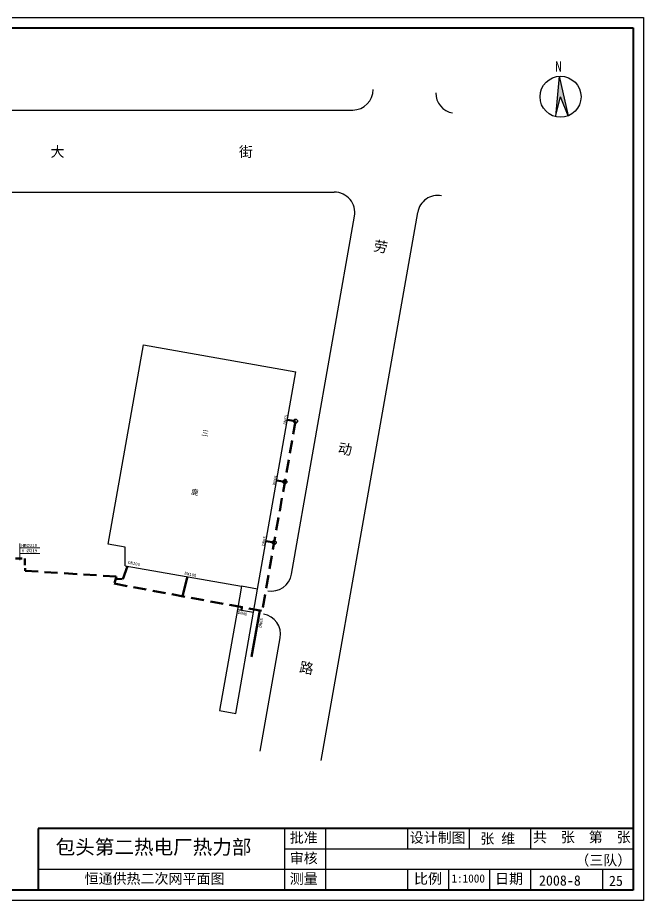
# Model space of a CAD drawing. Header units: millimetres. Extents: x 710 to 1314, y 285 to 715.
# Drawn here: x 1009.1 to 1314.2, y 285.3 to 715.3 of the extents above; entities that cross this region are included whole.
import ezdxf

# ---------------------------------------------------------------- set-up
doc = ezdxf.new("R2010")
doc.units = ezdxf.units.MM
doc.linetypes.add('DASHED2', pattern=[9.525, 6.35, -3.175])
doc.layers.add('标注', color=7, linetype='Continuous', lineweight=18)
doc.layers.add('管道', color=7, linetype='Continuous', lineweight=50)
doc.layers.add('边线', color=1, linetype='Continuous')

msp = doc.modelspace()

# ---------------------------------------------------------------- hatches: boundary and pattern name
msp.add_hatch(color=256).paths.add_polyline_path([(1273.15, 686.79), (1271.27, 667.14), (1273.79, 676.81), (1277.54, 667.54)])

# ---------------------------------------------------------------- linework, layer by layer
at = {"lineweight": 40}
for p, q in [((715.18, 710.35), (1309.18, 710.35)), ((1309.18, 710.35), (1309.18, 290.35)), ((1309.18, 320.35), (1019.18, 320.35)), ((1019.18, 320.35), (1019.18, 290.35)), ((1309.18, 290.35), (715.18, 290.35))]:
    msp.add_line(p, q, dxfattribs=at)
for p, q in [((1273.15, 686.79), (1271.27, 667.14)), ((1273.15, 686.79), (1277.54, 667.54)), ((1271.27, 667.14), (1273.79, 676.81)), ((1277.54, 667.54), (1273.79, 676.81)), ((795.82, 670.36), (1172.48, 670.36)), ((795.82, 630.36), (1163.51, 630.36)), ((1157.06, 353.48), (1204.15, 620.51)), ((1142.6, 444.23), (1173.36, 618.63)), ((1053.28, 458.83), (1070.41, 555.97)), ((1070.41, 555.97), (1144.76, 542.86)), ((1126.1, 436.99), (1144.76, 542.86)), ((1061.59, 457.36), (1053.28, 458.83)), ((1061.59, 448.36), (1061.59, 457.36)), ((1061.59, 448.36), (1118.22, 438.38)), ((1118.22, 438.38), (1116.22, 427.05)), ((1126.1, 436.99), (1118.22, 438.38)), ((1124.1, 425.66), (1126.1, 436.99)), ((1116.22, 427.05), (1107.54, 377.81)), ((1116.22, 427.05), (1124.1, 425.66)), ((1115.42, 376.42), (1124.1, 425.66)), ((1127.4, 358.02), (1137.13, 413.21)), ((1107.54, 377.81), (1115.42, 376.42)), ((1139.18, 320.35), (1139.18, 290.35)), ((1159.18, 320.35), (1159.18, 290.35)), ((1199.18, 320.35), (1199.18, 310.35)), ((1229.22, 320.35), (1229.22, 310.35)), ((1259.18, 320.35), (1259.18, 310.35)), ((1309.18, 310.35), (1139.18, 310.35)), ((1309.18, 300.35), (1019.18, 300.35)), ((1199.18, 300.35), (1199.18, 290.35)), ((1219.18, 300.35), (1219.18, 290.35)), ((1239.18, 300.35), (1239.18, 290.35)), ((1259.18, 300.35), (1259.18, 290.35)), ((1294.18, 300.35), (1294.18, 290.35))]:
    msp.add_line(p, q)
for centre, radius in [((1273.79, 676.81), 10), ((1144.58, 518.77), 1), ((1139.37, 489.23), 1), ((1134.16, 459.68), 1)]:
    msp.add_circle(centre, radius)
for centre, start, end in [((1172.48, 680.36), 270, 0), ((1222.94, 678.75), 180, 260), ((1163.51, 620.36), 350, 90), ((1214, 618.78), 80, 170), ((1132.76, 445.97), 260, 350), ((1127.29, 414.95), 350, 80)]:
    msp.add_arc(centre, 10, start, end)
at = {"layer": '标注'}
for p, q in [((1010.11, 451.03), (1010.11, 459.2)), ((1010.11, 457.1), (1019.86, 457.1)), ((1010.11, 454.27), (1019.86, 454.27))]:
    msp.add_line(p, q, dxfattribs=at)
at = {"layer": '管道', "linetype": 'DASHED2'}
for p, q in [((1144.58, 518.77), (1128.31, 426.31)), ((1012.73, 445.86), (1057.31, 443.09)), ((1056.23, 439.63), (1128.31, 426.31))]:
    msp.add_line(p, q, dxfattribs=at)
at = {"layer": '管道'}
for p, q in [((1140.64, 519.47), (1144.58, 518.77)), ((1135.43, 489.92), (1139.37, 489.23)), ((1130.22, 460.38), (1134.16, 459.68)), ((1060.43, 441.74), (1062.69, 448.17)), ((1089.41, 433.5), (1091.84, 443.04)), ((1118.43, 428.14), (1118.18, 426.71)), ((1127.18, 426.52), (1123.14, 404.03))]:
    msp.add_line(p, q, dxfattribs=at)
at = {"layer": '管道', "linetype": 'DASHED2', "ltscale": 0.5}
for p, q in [((1008.09, 451.86), (1012.59, 451.86)), ((1012.59, 451.86), (1012.73, 445.86)), ((1057.31, 443.09), (1056.23, 439.63)), ((1056.96, 441.97), (1060.43, 441.74))]:
    msp.add_line(p, q, dxfattribs=at)
at = {"layer": '边线'}
for p, q in [((710.18, 715.35), (1314.18, 715.35)), ((1314.18, 715.35), (1314.18, 285.35)), ((1314.18, 285.35), (710.18, 285.35))]:
    msp.add_line(p, q, dxfattribs=at)

# ---------------------------------------------------------------- texts
at = {"attachment_point": 1}
for s, insert, char_height, width in [('N', (1271.1, 694.06), 5, 13.437), ('{\\fFangSong_GB2312|b0|i0|c134|p49;批准}', (1141.77, 318.41), 5, 88.5221), ('{\\fFangSong_GB2312|b0|i0|c134|p49;设计制图}', (1200.24, 318.41), 5, 88.5221), ('{\\fFangSong_GB2312|b0|i0|c134|p49;共  张  第  张}', (1260.32, 318.68), 5, 88.5221), ('{\\fSimHei|b0|i0|c134|p2;包头第二热电厂热力部}', (1027.63, 314.81), 7, 133.3392), ('{\\fFangSong_GB2312|b0|i0|c134|p49;审核}', (1141.77, 308.41), 5, 88.5221), ('{\\fSimSun|b0|i0|c134|p54;恒通供热二次网平面图}', (1041.74, 298.43), 5, 131.3758), ('{\\fFangSong_GB2312|b0|i0|c134|p49;测量}', (1141.77, 298.41), 5, 88.5221), ('{\\fFangSong_GB2312|b0|i0|c134|p49;比例}', (1202.36, 298.41), 5, 88.5221), ('{\\fFangSong_GB2312|b0|i0|c134|p49;日期}', (1241.85, 298.41), 5, 88.5221)]:
    msp.add_mtext(s, dxfattribs=dict(at, insert=insert, char_height=char_height, width=width))
at = {"layer": '标注', "attachment_point": 1}
for s, insert, char_height, width in [('{\\fSimSun|b0|i0|c134|p54;钢                         铁                         大                         街}   ', (841.41, 652.53), 5, 382.7017), ('HR%%C219', (1010.93, 459.01), 1.5, 11.9811), ('H %%C219', (1011.02, 456.39), 1.5, 11.8997), ('{\\fKaiTi_GB2312|b0|i0|c134|p49;张 维}', (1234.67, 317.96), 5, 30.3874), ('{\\fKaiTi_GB2312|b0|i0|c134|p49;（三队）}', (1281.02, 307.39), 5, 30.3874), ('{\\H0.8x;1:1000}', (1220.62, 298), 5, 42.6517), ('2008-8', (1263.27, 297.53), 5, 42.6517), ('25', (1297.42, 297.36), 5, 42.6517)]:
    msp.add_mtext(s, dxfattribs=dict(at, insert=insert, char_height=char_height, width=width))
for s, insert, char_height, width, rotation in [('{\\fSimSun|b0|i0|c134|p54;劳\\P\\P\\P\\P\\P\\P\\P\\P\\P\\P\\P\\P动\\P\\P\\P\\P\\P\\P\\P\\P\\P\\P\\P\\P\\P路}', (1183.23, 606.83), 5, 5.7693, 350), ('DN65', (1138.61, 517.3), 1.5, 3.6701, 80.0203), ('{\\fSimSun|b0|i0|c134|p54;三\\P\\P\\P\\P\\P\\P\\P鹿}', (1099.07, 514.45), 2.5, 0.4484, 350), ('DN65', (1133.43, 487.74), 1.5, 3.6701, 80.0203), ('DN65', (1128.11, 458.23), 1.5, 3.6701, 80.0203), ('DN100', (1063.15, 450.75), 1.5, 3.6701, 348.6546), ('DN100', (1090.65, 445.47), 1.5, 3.6701, 348.6546), ('DN40', (1116.68, 426.35), 1.5, 3.6701, 348.6546), ('DN65', (1126.54, 418.35), 1.5, 3.6701, 80.0203)]:
    msp.add_mtext(s, dxfattribs=dict(at, insert=insert, char_height=char_height, width=width, rotation=rotation))

doc.saveas('drawing.dxf')
